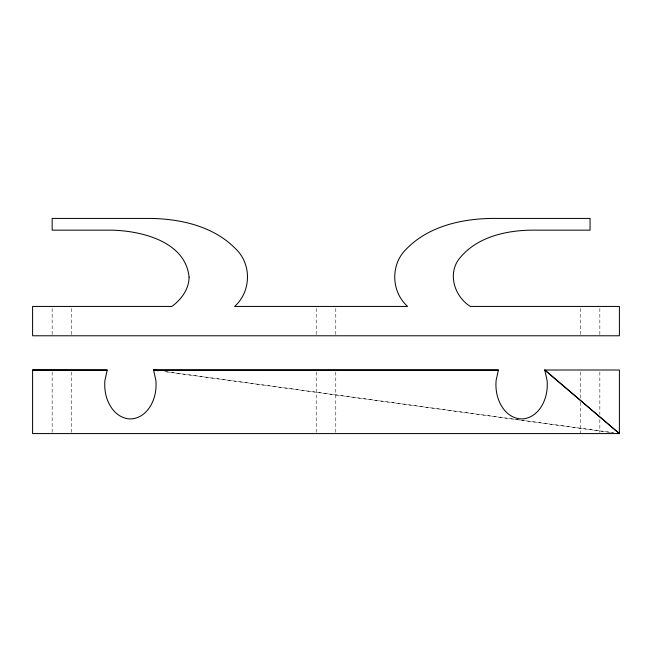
<?xml version="1.0" encoding="UTF-8"?>
<svg xmlns="http://www.w3.org/2000/svg" width="652" height="652" viewBox="0 0 652 652"><rect width="100%" height="100%" fill="white"/><g stroke="black" fill="none" stroke-linecap="round" stroke-linejoin="round"><path stroke-width="0.49" stroke-dasharray="3.26 2.44" d="M164.72 371.616L613.353 432.757L165.69 371.664M599.84 308.461L599.84 334.769M599.84 372.031L599.84 414.411M599.84 419.456L599.84 432.569M580.28 308.461L580.28 335.78M580.28 372.031L580.28 398.266M580.28 402.3L580.28 433.58M335.78 308.461L335.78 334.769M335.78 372.031L335.78 432.569M316.22 308.461L316.22 335.78M316.22 372.031L316.22 433.58M71.72 308.461L71.72 334.769M71.72 372.031L71.72 432.569M52.16 308.461L52.16 335.78M52.16 372.031L52.16 433.58"/><path stroke-width="0.98" d="M157.662 370.654L153.627 370.108L498.372 370.108L496.131 380.393A45.599 45.599 0 0 0 496.131 388.967C497.199 401.754 504.795 416.057 518.381 418.641A19.332 19.332 0 0 0 524.819 418.641C538.405 416.057 546.001 401.754 547.069 388.967A45.599 45.599 0 0 0 547.069 380.393L544.795 370.01L619.4 370.01L619.4 433.58L32.6 433.58L32.6 370.01L107.205 370.01L104.931 380.393A45.599 45.599 0 0 0 104.931 388.967C105.999 401.754 113.595 416.057 127.181 418.641A19.332 19.332 0 0 0 133.619 418.641C147.205 416.057 154.801 401.754 155.869 388.967A45.599 45.599 0 0 0 155.869 380.393L153.595 370.01L498.405 370.01M32.6 370.01L107.172 370.108M153.595 370.01L158.632 370.695M544.827 370.108L619.4 433.58L617.387 433.303L619.4 433.58L544.795 370.01M189.08 277.1C189.072 289.121 181.232 299.602 171.875 306.44L32.6 306.44L32.6 335.78L619.4 335.78L619.4 306.44L470.345 306.44C454.028 296.31 446.84 272.316 460.589 257.116C477.753 236.888 505.919 230.498 531.38 230.156L590.06 230.156L590.06 218.42L492.26 218.42C461.681 218.779 428.584 226.22 406.555 248.828C390.303 264.166 390.98 291.656 407.614 306.44L234.606 306.44C251.24 291.656 251.917 264.166 235.665 248.828C213.636 226.22 180.539 218.779 149.96 218.42L52.16 218.42L52.16 230.156L110.84 230.156C140.71 230.596 185.527 241.183 189.08 277.1"/></g></svg>
